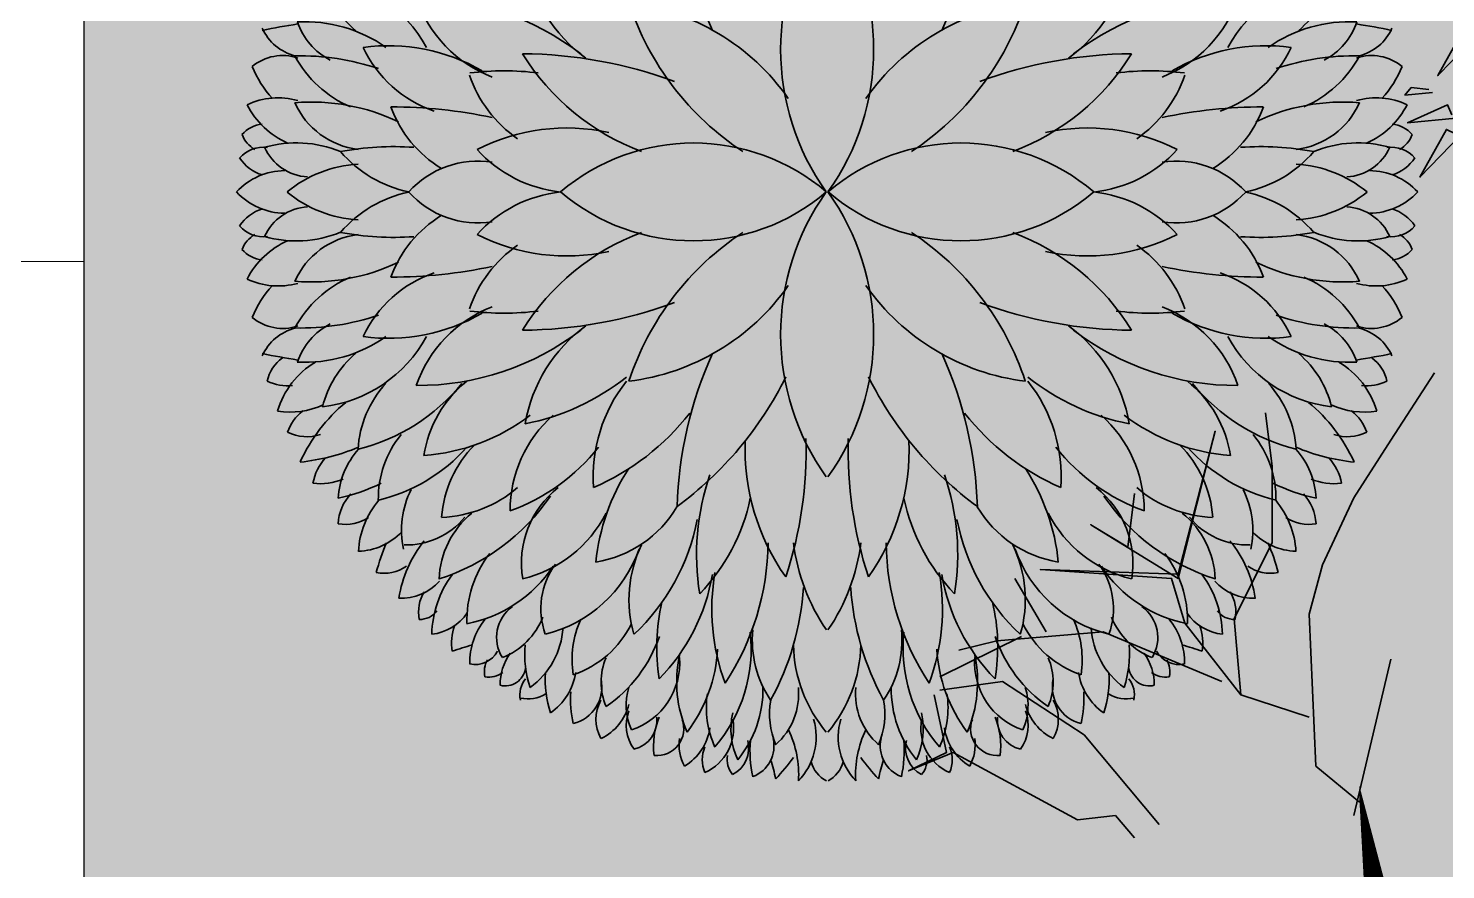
# Model space of a CAD drawing. Header units: millimetres. Extents: x -176651 to 424033, y -469666 to 486614.
# Drawn here: x 232356 to 232911, y 51557 to 51886 of the extents above; entities that cross this region are included whole.
import ezdxf

# ---------------------------------------------------------------- set-up
doc = ezdxf.new("R2010")
doc.units = ezdxf.units.MM
doc.layers.add('1625_West Villa$0$ad-Elevation 10', color=8, linetype='Continuous')
doc.layers.add('1625_West Villa$0$ad-Verandah', color=8, linetype='Continuous')
doc.layers.add('1625_West Villa$0$ad-Landscape', color=8, linetype='Continuous', lineweight=35)

# ---------------------------------------------------------------- blocks, each defined once
blk = doc.blocks.new('1625_West Villa$0$bamboo')
at = {"layer": '1625_West Villa$0$ad-Landscape', "color": 62}
for points in [[(330.7, -1260.4), (350.5, -1301.9), (241.6, -1362.8), (337.8, -1269)], [(98.6, -1301.3), (118.4, -1342.9), (9.5, -1403.7), (105.7, -1309.9)], [(144.3, -1321.5), (133.8, -1431.6), (174.2, -1340.3), (151.4, -1330.2)], [(202.7, -1374.8), (196.7, -1437.7), (213.9, -1423.5), (209.8, -1383.4)]]:
    blk.add_lwpolyline(points, dxfattribs=at)
blk = doc.blocks.new('1625_West Villa$0$A$C7DA81DBD')
at = {"layer": '1625_West Villa$0$ad-Landscape'}
for centre, radius, start, end in [((4.147, 8.318), 0.227, 130.9335, 187.2728), ((3.83, 8.236), 0.305, 17.0973, 56.395), ((4.567, 8.16), 0.477, 132.7387, 179.5624), ((3.602, 8.179), 0.342, 140.1793, 198.6746), ((3.063, 7.709), 0.743, 47.0323, 68.1406), ((4.101, 8.21), 0.535, 155.1905, 195.2068), ((3.338, 7.896), 0.606, 24.0272, 62.7305), ((3.977, 8.301), 0.225, 130.8443, 173.759), ((3.752, 8.272), 0.214, 30.4156, 68.83), ((3.19, 8.143), 0.343, 154.8223, 186.1053), ((2.828, 8.025), 0.269, 35.0422, 78.9599), ((10.109, 6.928), 7.168, 168.7597, 170.8333), ((2.916, 7.999), 0.358, 14.3796, 65.6782), ((4.728, 8.08), 0.838, 164.1327, 202.2774), ((3.777, 7.981), 0.359, 3.0513, 66.2944), ((3.209, 8.125), 0.552, 170.4856, 205.4529), ((2.484, 7.618), 0.625, 31.2577, 73.0883), ((2.791, 8.006), 0.311, 153.8191, 198.7871), ((2.422, 7.855), 0.302, 36.3212, 72.6008), ((4.032, 8.019), 1.016, 176.9811, 215.1502), ((2.86, 7.611), 0.488, 27.4375, 71.1826), ((5.028, 8.053), 1.765, 178.7548, 198.6115), ((2.873, 7.365), 0.824, 23.2196, 61.7797), ((5.053, 7.972), 1.458, 175.3381, 205.5558), ((3.37, 7.569), 0.57, 6.6723, 66.2687), ((4.915, 7.589), 0.873, 140.3941, 176.9962), ((1.799, 6.955), 1.205, 39.6176, 65.5256), ((3.777, 8.207), 1.488, 185.9725, 202.7074), ((2.551, 7.906), 0.41, 172.3277, 203.6108), ((2.085, 7.61), 0.356, 46.8629, 80.3692), ((2.519, 7.177), 0.735, 40.3866, 76.092), ((3.664, 8), 0.974, 186.4669, 241.6556), ((2.137, 7.724), 0.289, 169.0778, 214.6406), ((1.84, 7.449), 0.329, 46.2451, 87.6854), ((2.004, 7.199), 0.581, 48.3364, 86.6749), ((3.329, 8.051), 1.32, 191.9389, 206.2186), ((5.983, 7.38), 2.067, 169.3214, 184.0479), ((3.367, 7.085), 0.895, 11.9619, 49.2113), ((1.621, 7.013), 0.621, 49.7759, 86.9333), ((2.115, 7.651), 0.461, 182.3648, 225.5832), ((3.755, 7.978), 1.408, 194.0868, 230.7518), ((2.347, 6.872), 0.764, 47.3855, 86.8116), ((4.538, 7.416), 1.349, 172.2305, 210.013), ((2.838, 6.81), 0.868, 18.6878, 65.2839), ((1.785, 7.45), 0.289, 169.0778, 214.6406), ((1.197, 6.26), 1.281, 66.1435, 76.2848), ((3.23, 7.78), 1.242, 193.527, 228.3981), ((2.035, 6.759), 0.73, 50.8151, 91.0506), ((7.132, 7.397), 3.502, 179.9824, 192.0052), ((3.329, 6.578), 0.874, 31.4049, 69.8192), ((1.188, 6.487), 0.863, 51.0238, 81.3872), ((1.689, 7.325), 0.372, 177.6019, 227.961), ((1.808, 6.679), 0.643, 63.0761, 102.3855), ((2.244, 7.287), 0.544, 178.2486, 230.6804), ((4.696, 6.77), 0.676, 132.165, 188.6083), ((1.218, 6.926), 0.274, 57.9754, 101.2662), ((1.314, 7.188), 0.15, 177.4703, 233.8096), ((3.802, 7.277), 1.463, 184.5397, 217.072), ((2.218, 6.324), 0.846, 38.4928, 81.4291), ((4.785, 7.206), 1.936, 179.7315, 217.4115), ((2.546, 6.334), 0.932, 21.0147, 71.0085), ((1.411, 7.142), 0.356, 186.207, 235.7181), ((1.038, 6.345), 0.759, 53.8433, 88.585), ((1.43, 6.407), 0.645, 39.1564, 87.7817), ((2.914, 7.514), 1.53, 197.5905, 235.7456), ((0.988, 6.563), 0.399, 70.941, 97.7273), ((-0.468, 6.436), 1.496, 14.5537, 20.4136), ((1.841, 6.215), 0.821, 45.1229, 85.9267), ((2.796, 7.069), 0.898, 182.3009, 220.5076), ((2.076, 7.032), 0.96, 190.8581, 236.5506), ((1.155, 6.057), 0.795, 52.4719, 91.5519), ((1.025, 6.792), 0.186, 168.2362, 240.9945), ((0.856, 6.342), 0.488, 50.8294, 91.5989), ((5.353, 6.584), 1.983, 172.8697, 187.1303), ((3.099, 5.955), 0.928, 34.9166, 71.0505), ((5.216, 6.13), 1.434, 153.1598, 192.1138), ((3.296, 6.073), 0.953, 6.2214, 47.7369), ((0.918, 6.693), 0.17, 170.7137, 216.2765), ((0.789, 6.557), 0.168, 59.8902, 103.1809), ((0.833, 6.576), 0.148, 166.0967, 261.703), ((0.696, 6.233), 0.379, 53.8191, 90.9542), ((1.034, 6.365), 0.273, 35.3989, 122.1552), ((1.376, 6.791), 0.525, 201.8257, 248.0281), ((1.943, 5.613), 0.927, 41.7393, 89.8284), ((3.287, 7.022), 1.425, 199.7331, 231.7721), ((0.621, 6.286), 0.183, 51.1425, 102.0713), ((0.83, 6.411), 0.239, 166.7548, 212.3176), ((1.568, 5.764), 0.695, 38.2825, 99.3433), ((2.35, 6.667), 0.921, 193.6684, 242.8823), ((2.351, 4.995), 1.708, 20.4746, 58.3718), ((6.505, 6.477), 3.258, 180.4864, 200.1425), ((0.919, 5.641), 0.793, 85.5663, 108.0123), ((1.139, 6.73), 0.573, 215.7635, 266.3734), ((2.387, 5.346), 1.102, 36.0391, 80.2682), ((4.23, 6.754), 1.688, 191.0285, 218.5633), ((0.735, 5.473), 0.814, 86.7638, 107.5222), ((0.849, 6.498), 0.437, 214.7848, 261.073), ((1.241, 5.774), 0.544, 53.779, 109.798), ((1.985, 6.512), 0.955, 193.7428, 250.7401), ((5.367, 5.219), 1.476, 139.5678, 220.4322), ((0.597, 5.226), 0.879, 87.0026, 102.0734), ((0.677, 6.149), 0.271, 193.6546, 282.449), ((0.873, 5.388), 0.705, 65.6035, 98.753), ((1.454, 6.318), 0.727, 198.6708, 243.797), ((2.19, 4.831), 1.111, 51.6498, 93.9516), ((3.74, 6.643), 1.772, 203.4099, 232.0446), ((0.444, 5.642), 0.279, 60.3623, 119.6377), ((0.641, 6.043), 0.37, 205.3637, 256.0362), ((0.712, 5.441), 0.443, 66.5632, 113.4368), ((1.371, 6.425), 1.015, 214.6416, 251.0624), ((1.43, 4.425), 1.503, 56.8668, 84.3747), ((2.402, 6.056), 0.836, 189.3048, 239.3197), ((0.4, 5.419), 0.285, 68.3546, 126.7162), ((0.437, 5.695), 0.213, 192.8534, 276.0686), ((0.545, 5.275), 0.428, 72.4107, 114.4025), ((0.85, 5.826), 0.508, 198.3657, 274.3629), ((1.308, 4.791), 0.892, 63.9188, 106.3599), ((2.173, 6.693), 1.53, 223.1553, 259.12), ((4.521, 5.887), 1.654, 187.071, 234.8541), ((2.238, 3.734), 2.052, 33.3645, 71.7788), ((0.376, 5.482), 0.193, 174.1867, 290.596), ((0.253, 4.962), 0.544, 67.6458, 97.2834), ((0.965, 4.057), 1.427, 76.9569, 99.2549), ((1.723, 6.473), 1.411, 225.5947, 260.3414), ((0.26, 5.008), 0.314, 81.5933, 119.1651), ((0.714, 4.425), 0.914, 78.0173, 113.3144), ((4.061, 6.873), 2.589, 216.3709, 243.6204), ((1.888, 2.448), 2.891, 65.6741, 88.2579), ((0.437, 5.482), 0.386, 211.1509, 261.8872), ((1.001, 6.11), 1.065, 232.5105, 267.2521), ((0.153, 4.921), 0.235, 66.9546, 113.0454), ((0.379, 5.278), 0.348, 203.9184, 280.7874), ((0.528, 4.448), 0.678, 81.5557, 114.7052), ((1.631, 3.425), 1.771, 71.0687, 99.21), ((2.329, 6.193), 1.415, 226.1223, 258.1088), ((0.955, 5.895), 1.093, 229.5217, 276.1719), ((1.238, 3.557), 1.529, 80.073, 110.392), ((0.153, 4.809), 0.166, 79.3544, 130.2832), ((0.237, 5.034), 0.214, 207.1935, 284.6897), ((0.375, 4.422), 0.526, 77.3912, 114.963), ((1.737, 6.553), 1.873, 236.553, 269.3505), ((0.222, 3.924), 0.887, 85.5415, 102.4704), ((0.663, 5.52), 0.803, 230.6141, 270.7898), ((2.39, 3.256), 1.59, 87.8069, 125.3426), ((0.253, 4.876), 0.238, 201.2281, 283.0029), ((1.01, 4.034), 0.76, 84.1206, 124.2254), ((-0.244, 5.884), 1.285, 281.6372, 288.0005), ((1.191, 5.881), 1.72, 226.87, 233.5161), ((0.483, 4.104), 0.567, 79.894, 113.0436), ((0.627, 4.946), 0.486, 221.139, 275.5703), ((1.521, 6.369), 1.948, 241.1822, 266.2604), ((0.046, 5.194), 0.734, 266.4289, 296.017), ((1.002, 3.489), 1.009, 91.2562, 130.1055), ((1.89, 3.086), 1.423, 97.042, 124.3197), ((2.38, 7.288), 2.882, 251.6105, 271.7173), ((3.217, 2.824), 1.766, 54.4662, 125.5338), ((0.317, 4.791), 0.456, 226.0882, 286.2369), ((0.197, 4.155), 0.224, 105.3109, 151.5664), ((0.197, 4.356), 0.224, 208.4336, 254.6891)]:
    blk.add_arc(centre, radius, start, end, dxfattribs=at)
at = {"layer": '1625_West Villa$0$ad-Landscape', "color": 76}
for centre, radius, start, end in [((3.92, 8.16), 0.477, 0.4376, 47.2613), ((4.657, 8.236), 0.305, 123.605, 162.9027), ((4.339, 8.318), 0.227, 352.7272, 49.0665), ((4.734, 8.272), 0.214, 111.17, 149.5844), ((5.149, 7.896), 0.606, 117.2695, 155.9728), ((4.509, 8.301), 0.225, 6.241, 49.1557), ((4.386, 8.21), 0.535, 344.7932, 24.8095), ((5.424, 7.709), 0.743, 111.8594, 132.9677), ((4.884, 8.179), 0.342, 341.3254, 39.8207), ((4.71, 7.981), 0.359, 113.7056, 176.9487), ((3.759, 8.08), 0.838, 337.7226, 15.8673), ((5.57, 7.999), 0.358, 114.3218, 165.6204), ((-1.623, 6.928), 7.168, 9.1667, 11.2403), ((3.571, 7.589), 0.873, 3.0038, 39.6059), ((5.116, 7.569), 0.57, 113.7313, 173.3277), ((3.433, 7.972), 1.458, 334.4442, 4.6619), ((5.613, 7.365), 0.824, 118.2203, 156.7804), ((3.459, 8.053), 1.765, 341.3885, 1.2452), ((5.626, 7.611), 0.488, 108.8174, 152.5625), ((4.454, 8.019), 1.016, 324.8498, 3.0189), ((4.822, 8), 0.974, 298.3444, 353.5331), ((5.967, 7.177), 0.735, 103.908, 139.6134), ((5.119, 7.085), 0.895, 130.7887, 168.0381), ((2.503, 7.38), 2.067, 355.9521, 10.6786), ((5.648, 6.81), 0.868, 114.7161, 161.3122), ((3.948, 7.416), 1.349, 329.987, 7.7695), ((5.157, 6.578), 0.874, 110.1808, 148.5951), ((1.354, 7.397), 3.502, 347.9948, 0.0176), ((3.79, 6.77), 0.676, 351.3917, 47.835), ((5.941, 6.334), 0.932, 108.9915, 158.9853), ((3.701, 7.206), 1.936, 322.5885, 0.2685), ((5.19, 6.073), 0.953, 132.2631, 173.7786), ((3.27, 6.13), 1.434, 347.8862, 26.8402), ((5.387, 5.955), 0.928, 108.9495, 145.0834), ((3.133, 6.584), 1.983, 352.8697, 7.1303), ((6.135, 4.995), 1.708, 121.6282, 159.5254), ((1.981, 6.477), 3.258, 339.8575, 359.5136), ((6.099, 5.346), 1.102, 99.7318, 143.9609), ((3.12, 5.219), 1.476, 319.5678, 40.4322), ((6.248, 3.734), 2.052, 108.2212, 146.6355), ((3.965, 5.887), 1.654, 305.1459, 352.929), ((6.598, 2.448), 2.891, 91.7421, 114.3259), ((5.27, 2.824), 1.766, 54.4662, 125.5338), ((1.002, 5.021), 1.009, 229.8945, 268.7438), ((1.89, 5.425), 1.423, 235.6803, 262.958), ((3.217, 5.686), 1.766, 234.4662, 305.5338), ((5.367, 3.292), 1.476, 139.5678, 220.4322), ((3.12, 3.292), 1.476, 319.5678, 40.4322), ((5.27, 5.686), 1.766, 234.4662, 305.5338), ((0.317, 3.72), 0.456, 73.7631, 133.9118), ((2.38, 1.222), 2.882, 88.2827, 108.3895), ((0.046, 3.316), 0.734, 63.983, 93.5711), ((1.191, 2.629), 1.72, 126.4839, 133.13), ((0.627, 3.564), 0.486, 84.4297, 138.861), ((1.521, 2.141), 1.948, 93.7396, 118.8178), ((-0.244, 2.626), 1.285, 71.9995, 78.3628), ((0.483, 4.407), 0.567, 246.9564, 280.106), ((2.39, 5.254), 1.59, 234.6574, 272.1931), ((4.061, 1.638), 2.589, 116.3796, 143.6291), ((4.521, 2.623), 1.654, 125.1459, 172.929), ((3.965, 2.623), 1.654, 7.071, 54.8541), ((0.253, 3.634), 0.238, 76.9971, 158.7719), ((0.663, 2.99), 0.803, 89.2102, 129.3859), ((1.01, 4.476), 0.76, 235.7746, 275.8794), ((1.737, 1.957), 1.873, 90.6495, 123.447), ((0.222, 4.586), 0.887, 257.5296, 274.4585), ((0.237, 3.476), 0.214, 75.3103, 152.8065), ((0.955, 2.615), 1.093, 83.8281, 130.4783), ((2.329, 2.317), 1.415, 101.8912, 133.8777), ((0.379, 3.233), 0.348, 79.2126, 156.0816), ((0.375, 4.088), 0.526, 245.037, 282.6088), ((2.238, 4.776), 2.052, 288.2212, 326.6355), ((6.248, 4.776), 2.052, 213.3645, 251.7788), ((0.153, 3.701), 0.166, 229.7168, 280.6456), ((1.238, 4.953), 1.529, 249.608, 279.927), ((0.153, 3.59), 0.235, 246.9546, 293.0454), ((0.437, 3.028), 0.386, 98.1128, 148.8491), ((0.528, 4.063), 0.678, 245.2948, 278.4443), ((1.001, 2.401), 1.065, 92.7479, 127.4895), ((1.723, 2.037), 1.411, 99.6586, 134.4053), ((1.631, 5.085), 1.771, 260.79, 288.9313), ((1.888, 6.063), 2.891, 271.7421, 294.3259), ((6.598, 6.063), 2.891, 245.6741, 268.2579), ((2.173, 1.817), 1.53, 100.88, 136.8447), ((0.26, 3.502), 0.314, 240.8349, 278.4067), ((0.376, 3.029), 0.193, 69.404, 185.8133), ((0.714, 4.085), 0.914, 246.6856, 281.9827), ((0.85, 2.685), 0.508, 85.6371, 161.6343), ((2.402, 2.454), 0.836, 120.6803, 170.6952), ((3.74, 1.868), 1.772, 127.9554, 156.5901), ((6.505, 2.033), 3.258, 159.8575, 179.5136), ((1.981, 2.033), 3.258, 0.4864, 20.1425), ((0.253, 3.548), 0.544, 262.7166, 292.3542), ((0.437, 2.816), 0.213, 83.9314, 167.1466), ((1.371, 2.086), 1.015, 108.9376, 145.3584), ((0.965, 4.454), 1.427, 260.7451, 283.0431), ((0.4, 3.092), 0.285, 233.2838, 291.6454), ((1.308, 3.719), 0.892, 253.6401, 296.0812), ((1.985, 1.998), 0.955, 109.2599, 166.2572), ((2.351, 3.515), 1.708, 301.6282, 339.5254), ((6.135, 3.515), 1.708, 200.4746, 238.3718), ((0.641, 2.468), 0.37, 103.9638, 154.6363), ((0.545, 3.235), 0.428, 245.5975, 287.5893), ((1.454, 2.193), 0.727, 116.203, 161.3292), ((1.43, 4.085), 1.503, 275.6253, 303.1332), ((2.19, 3.68), 1.111, 266.0484, 308.3502), ((4.23, 1.756), 1.688, 141.4367, 168.9715), ((0.712, 3.069), 0.443, 246.5632, 293.4368), ((2.35, 1.843), 0.921, 117.1177, 166.3316), ((5.216, 2.38), 1.434, 167.8862, 206.8402), ((3.27, 2.38), 1.434, 333.1598, 12.1138), ((0.444, 2.868), 0.279, 240.3623, 299.6377), ((0.677, 2.361), 0.271, 77.551, 166.3454), ((3.287, 1.488), 1.425, 128.2279, 160.2669), ((0.873, 3.122), 0.705, 261.247, 294.3965), ((2.387, 3.165), 1.102, 279.7318, 323.9609), ((4.785, 1.304), 1.936, 142.5885, 180.2685), ((6.099, 3.165), 1.102, 216.0391, 260.2682), ((3.701, 1.304), 1.936, 359.7315, 37.4115), ((0.597, 3.285), 0.879, 257.9266, 272.9974), ((0.849, 2.012), 0.437, 98.927, 145.2152), ((1.139, 1.78), 0.573, 93.6266, 144.2365), ((0.735, 3.038), 0.814, 252.4778, 273.2362), ((1.241, 2.736), 0.544, 250.202, 306.221), ((2.076, 1.479), 0.96, 123.4494, 169.1419), ((1.568, 2.747), 0.695, 260.6567, 321.7175), ((2.914, 0.996), 1.53, 124.2544, 162.4095), ((1.943, 2.897), 0.927, 270.1716, 318.2607), ((3.296, 2.438), 0.953, 312.2631, 353.7786), ((5.19, 2.438), 0.953, 186.2214, 227.7369), ((0.83, 2.1), 0.239, 147.6824, 193.2452), ((1.376, 1.72), 0.525, 111.9719, 158.1743), ((5.353, 1.927), 1.983, 172.8697, 187.1303), ((3.133, 1.927), 1.983, 352.8697, 7.1303), ((0.621, 2.224), 0.183, 257.9287, 308.8575), ((0.919, 2.869), 0.793, 251.9877, 274.4337), ((0.833, 1.935), 0.148, 98.297, 193.9033), ((3.802, 1.234), 1.463, 142.928, 175.4603), ((0.696, 2.278), 0.379, 269.0458, 306.1809), ((1.034, 2.146), 0.273, 237.8448, 324.6011), ((2.796, 1.441), 0.898, 139.4924, 177.6991), ((3.099, 2.555), 0.928, 288.9495, 325.0834), ((5.387, 2.555), 0.928, 214.9166, 251.0505), ((0.918, 1.817), 0.17, 143.7235, 189.2863), ((1.025, 1.718), 0.186, 119.0055, 191.7638), ((2.546, 2.176), 0.932, 288.9915, 338.9853), ((7.132, 1.113), 3.502, 167.9948, 180.0176), ((4.696, 1.741), 0.676, 171.3917, 227.835), ((3.79, 1.741), 0.676, 312.165, 8.6083), ((1.354, 1.113), 3.502, 359.9824, 12.0052), ((5.941, 2.176), 0.932, 201.0147, 251.0085), ((0.789, 1.953), 0.168, 256.8191, 300.1098), ((0.856, 2.168), 0.488, 268.4011, 309.1706), ((1.155, 2.454), 0.795, 268.4481, 307.5281), ((4.538, 1.094), 1.349, 149.987, 187.7695), ((3.948, 1.094), 1.349, 352.2305, 30.013), ((-0.468, 2.075), 1.496, 339.5864, 345.4463), ((1.411, 1.368), 0.356, 124.2819, 173.793), ((1.43, 2.103), 0.645, 272.2183, 320.8436), ((2.244, 1.223), 0.544, 129.3196, 181.7514), ((1.841, 2.296), 0.821, 274.0733, 314.8771), ((3.23, 0.731), 1.242, 131.6019, 166.473), ((2.218, 2.186), 0.846, 278.5709, 321.5072), ((0.988, 1.948), 0.399, 262.2727, 289.059), ((1.038, 2.165), 0.759, 271.415, 306.1567), ((3.755, 0.533), 1.408, 129.2482, 165.9132), ((1.314, 1.322), 0.15, 126.1904, 182.5297), ((1.689, 1.185), 0.372, 132.039, 182.3981), ((3.329, 1.932), 0.874, 290.1808, 328.5951), ((5.157, 1.932), 0.874, 211.4049, 249.8192), ((1.218, 1.585), 0.274, 258.7338, 302.0246), ((1.188, 2.023), 0.863, 278.6128, 308.9762), ((3.664, 0.51), 0.974, 118.3444, 173.5331), ((2.838, 1.701), 0.868, 294.7161, 341.3122), ((5.648, 1.701), 0.868, 198.6878, 245.2839), ((4.822, 0.51), 0.974, 6.4669, 61.6556), ((1.808, 1.831), 0.643, 257.6145, 296.9239), ((5.983, 1.131), 2.067, 175.9521, 190.6786), ((3.367, 1.426), 0.895, 310.7887, 348.0381), ((5.119, 1.426), 0.895, 191.9619, 229.2113), ((2.503, 1.131), 2.067, 349.3214, 4.0479), ((1.785, 1.06), 0.289, 145.3594, 190.9222), ((2.115, 0.859), 0.461, 134.4168, 177.6352), ((2.035, 1.751), 0.73, 268.9494, 309.1849), ((5.053, 0.538), 1.458, 154.4442, 184.6619), ((3.433, 0.538), 1.458, 355.3381, 25.5558), ((1.197, 2.251), 1.281, 283.7152, 293.8565), ((1.621, 1.498), 0.621, 273.0667, 310.2241), ((3.329, 0.459), 1.32, 153.7814, 168.0611), ((2.347, 1.638), 0.764, 273.1884, 312.6145), ((4.032, 0.491), 1.016, 144.8498, 183.0189), ((4.454, 0.491), 1.016, 356.9811, 35.1502), ((2.137, 0.787), 0.289, 145.3594, 190.9222), ((5.028, 0.458), 1.765, 161.3885, 181.2452), ((3.459, 0.458), 1.765, 358.7548, 18.6115), ((1.84, 1.061), 0.329, 272.3146, 313.7549), ((2.004, 1.312), 0.581, 273.3251, 311.6636), ((3.777, 0.304), 1.488, 157.2926, 174.0275), ((2.519, 1.333), 0.735, 283.908, 319.6134), ((2.873, 1.146), 0.824, 298.2203, 336.7804), ((3.37, 0.942), 0.57, 293.7313, 353.3277), ((4.915, 0.921), 0.873, 183.0038, 219.6059), ((3.571, 0.921), 0.873, 320.3941, 356.9962), ((5.116, 0.942), 0.57, 186.6723, 246.2687), ((5.613, 1.146), 0.824, 203.2196, 241.7797), ((5.967, 1.333), 0.735, 220.3866, 256.092), ((2.551, 0.604), 0.41, 156.3892, 187.6723), ((1.799, 1.555), 1.205, 294.4744, 320.3824), ((4.728, 0.43), 0.838, 157.7226, 195.8673), ((3.759, 0.43), 0.838, 344.1327, 22.2774), ((2.085, 0.901), 0.356, 279.6308, 313.1371), ((3.209, 0.386), 0.552, 154.5471, 189.5144), ((2.86, 0.9), 0.488, 288.8174, 332.5625), ((5.626, 0.9), 0.488, 207.4375, 251.1826), ((2.791, 0.504), 0.311, 161.2129, 206.1809), ((2.484, 0.892), 0.625, 286.9117, 328.7423), ((2.422, 0.656), 0.302, 287.3992, 323.6788), ((10.109, 1.582), 7.168, 189.1667, 191.2403), ((2.916, 0.511), 0.358, 294.3218, 345.6204), ((3.602, 0.331), 0.342, 161.3254, 219.8207), ((4.101, 0.3), 0.535, 164.7932, 204.8095), ((3.777, 0.53), 0.359, 293.7056, 356.9487), ((4.71, 0.53), 0.359, 183.0513, 246.2944), ((4.386, 0.3), 0.535, 335.1905, 15.2068), ((4.884, 0.331), 0.342, 320.1793, 18.6746), ((5.57, 0.511), 0.358, 194.3796, 245.6782), ((-1.623, 1.582), 7.168, 348.7597, 350.8333), ((3.19, 0.367), 0.343, 173.8947, 205.1777), ((2.828, 0.485), 0.269, 281.0401, 324.9578), ((3.338, 0.614), 0.606, 297.2695, 335.9728), ((4.567, 0.35), 0.477, 180.4376, 227.2613), ((3.92, 0.35), 0.477, 312.7387, 359.5624), ((5.149, 0.614), 0.606, 204.0272, 242.7305), ((3.063, 0.802), 0.743, 291.8594, 312.9677), ((4.147, 0.193), 0.227, 172.7272, 229.0665), ((4.339, 0.193), 0.227, 310.9335, 7.2728), ((5.424, 0.802), 0.743, 227.0323, 248.1406), ((3.977, 0.209), 0.225, 186.241, 229.1557), ((3.752, 0.239), 0.214, 291.17, 329.5844), ((3.83, 0.275), 0.305, 303.605, 342.9027), ((4.657, 0.275), 0.305, 197.0973, 236.395), ((4.734, 0.239), 0.214, 210.4156, 248.83), ((4.509, 0.209), 0.225, 310.8443, 353.759)]:
    blk.add_arc(centre, radius, start, end, dxfattribs=at)
blk = doc.blocks.new('1625_West Villa$0$A$C06C421F0')
at = {"layer": '1625_West Villa$0$ad-Landscape'}
for points in [[(359.91, 366.46, 35.98, 14.39, 0), (421.22, 431.54, 14.39, 0.72, 0), (487.37, 441.94, 0, 0, 0), (448, 441.94, 0, 0, 0), (472.53, 524.19, 0, 0, 0), (467.69, 541.37, 0, 0, 0), (379.6, 599.67, 0, 0, 0), (404.12, 579.33, 0, 0, 0), (359.91, 575.71, 0, 0, 0), (404.12, 579.33, 0, 0, 0), (467.69, 541.37, 0, 0, 0), (433.48, 648.03, 0, 0, 0), (482.53, 692.32, 0, 0, 0), (430.9, 648.03, 0, 0, 0), (418.64, 692.32, 0, 0, 0), (426.06, 713.11, 0, 0, 0), (413.8, 692.32, 0, 0, 0), (372.17, 716.27, 0, 0, 0), (413.8, 692.32, 0, 0, 0), (323.13, 719.89, 0, 0, 0)], [(366.46, 359.97, 35.98, 14.39, 0), (431.54, 298.66, 14.39, 0.72, 0), (441.94, 232.52, 0, 0, 0), (441.94, 271.88, 0, 0, 0), (524.19, 247.36, 0, 0, 0), (541.37, 252.2, 0, 0, 0), (599.67, 340.29, 0, 0, 0), (579.33, 315.77, 0, 0, 0), (575.71, 359.97, 0, 0, 0), (579.33, 315.77, 0, 0, 0), (541.37, 252.2, 0, 0, 0), (648.03, 286.4, 0, 0, 0), (692.32, 237.36, 0, 0, 0), (648.03, 288.98, 0, 0, 0), (692.32, 301.25, 0, 0, 0), (713.11, 293.82, 0, 0, 0), (692.32, 306.09, 0, 0, 0), (716.27, 347.71, 0, 0, 0), (692.32, 306.09, 0, 0, 0), (719.89, 396.76, 0, 0, 0)]]:
    blk.add_lwpolyline(points, format="xyseb", dxfattribs=at)
for points in [[(460.26, 565.32), (472.53, 575.71), (470.27, 596.5), (507.05, 664.75), (497.05, 689.15), (507.05, 668.36), (538.67, 675.14)], [(467.69, 551.76), (516.73, 592.89), (546.1, 637.63), (541.26, 671.98)], [(570.62, 627.24), (548.68, 671.98)], [(546.1, 517.41), (573.2, 582.49), (568.36, 640.79), (563.2, 661.58)], [(573.2, 613.68), (602.56, 630.85)], [(538.67, 507.02), (578.04, 537.75), (602.56, 544.98), (607.4, 616.84), (604.82, 541.37), (683.23, 521.03), (602.56, 541.37), (631.93, 589.27), (619.67, 568.94), (649.03, 565.32)], [(526.41, 469.51), (538.67, 507.02), (580.3, 510.63), (622.25, 489.84), (663.87, 489.84), (693.24, 493.46)], [(479.95, 441.94), (499.63, 465.89), (582.88, 469.51), (609.99, 462.28), (646.77, 445.1), (678.39, 424.76), (715.18, 400.81)], [(472.53, 445.1), (558.36, 424.76)]]:
    blk.add_lwpolyline(points, dxfattribs=at)
blk = doc.blocks.new('1625_West Villa$0$zw$6CCD')
at = {"transparency": 33554559}
h = blk.add_hatch(color=256, dxfattribs=at)
h.dxf.hatch_style = 1
h.set_gradient(color1=(153, 204, 0), color2=(63, 127, 0), name='INVSPHERICAL')
h.paths.add_polyline_path([(9635, -15740), (14550, -15740), (14550, -14830), (9635, -14830)])
h = blk.add_hatch(dxfattribs=at)
h.set_pattern_fill('GRASS', color=74, angle=90)
h.set_pattern_definition([(180, (9635, -15740), (-17.96051, -17.96051), [4.7625, -31.15852]), (135, (9635, -15740), (-17.96051, -17.96051), [4.7625, -20.6375]), (225, (9635, -15740), (17.96051, -17.96051), [4.7625, -20.6375])])
h.paths.add_polyline_path([(9635, -15740), (14550, -15740), (14550, -14830), (9635, -14830)])
at = {"layer": '1625_West Villa$0$ad-Elevation 10'}
blk.add_lwpolyline([(9635, -15740), (14550, -15740), (14550, -14830), (9635, -14830)], close=True, dxfattribs=at)
at = {"layer": '1625_West Villa$0$ad-Verandah', "lineweight": 9}
for points in [[(6195, -14830), (6195, -15130), (9635, -15130), (9635, -14830)], [(6195, -15130), (6195, -15430), (9635, -15430), (9635, -15130)]]:
    blk.add_lwpolyline(points, close=True, dxfattribs=at)
at = {"xscale": -54.36482949885722, "yscale": 54.3648294988572, "zscale": 54.36482949885722, "rotation": 269.9999999999999}
blk.add_blockref('1625_West Villa$0$A$C7DA81DBD', (9694.89, -15333.49), dxfattribs=at)
at = {"layer": '1625_West Villa$0$ad-Landscape', "linetype": 'Continuous', "xscale": -0.171360081536486, "yscale": 0.1713600815364859, "zscale": 0.171360081536486, "rotation": 269.9999999999999}
blk.add_blockref('1625_West Villa$0$bamboo', (10398.94, -15098.6), dxfattribs=at)
at = {"layer": '1625_West Villa$0$ad-Landscape', "xscale": 0.7144563243118911, "yscale": 0.7144563243118911, "zscale": 0.7144563243118911, "rotation": 90}
blk.add_blockref('1625_West Villa$0$A$C06C421F0', (10450.49, -15684.65), dxfattribs=at)
blk = doc.blocks.new('1625_West Villa')
at = {"layer": '1625_West Villa$0$ad-Verandah'}
blk.add_blockref('1625_West Villa$0$zw$6CCD', (0, 13620), dxfattribs=at)
blk = doc.blocks.new("All Plot's Villa Plans")
at = {"ltscale": 5}
blk.add_blockref('1625_West Villa', (222742.28, 53304.9), dxfattribs=at)

msp = doc.modelspace()

# ---------------------------------------------------------------- block references
at = {"ltscale": 5}
msp.add_blockref("All Plot's Villa Plans", (0, 0), dxfattribs=at)

doc.saveas('drawing.dxf')
